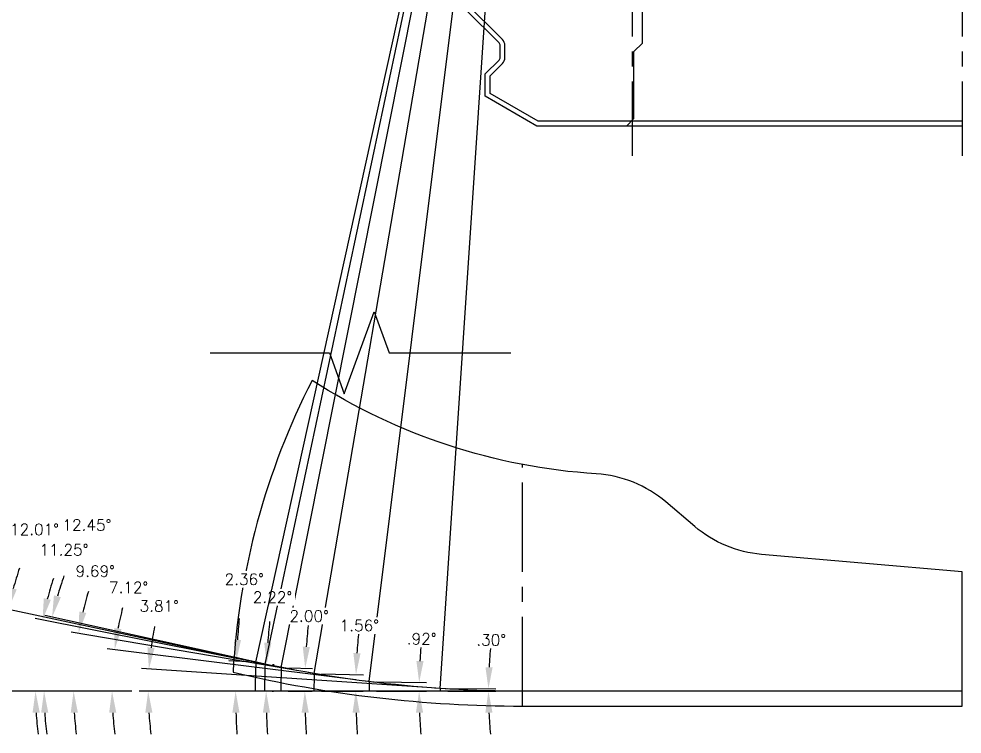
# Model space of a CAD drawing. Extents: x 34 to 150, y -20 to 22.
# Drawn here: x 107.84 to 115.75, y 5.12 to 11.12 of the extents above; entities that cross this region are included whole.
import ezdxf

# ---------------------------------------------------------------- set-up
doc = ezdxf.new("R2010")
doc.units = 0
doc.header["$MEASUREMENT"] = 0
doc.header["$PDMODE"] = 35
doc.linetypes.add('CENTER2', pattern=[1.125, 0.75, -0.125, 0.125, -0.125])
doc.layers.get('0').update_dxf_attribs({"linetype": 'CONTINUOUS'})
doc.layers.get('Defpoints').update_dxf_attribs({"color": 10, "linetype": 'CONTINUOUS'})
for name, color, linetype in [('CDG-37977R1', 7, 'CONTINUOUS'), ('CLine', 5, 'CENTER2'), ('Dims', 4, 'CONTINUOUS')]:
    doc.layers.add(name, color=color, linetype=linetype)
doc.styles.add('RomanS', font='romans')
doc.dimstyles.get("Standard").update_dxf_attribs({"dimtxt": 0.094, "dimasz": 0.18, "dimexe": 0.0625, "dimexo": 0.0625, "dimgap": 0.09, "dimtad": 0, "dimtih": 1, "dimtoh": 1, "dimdec": 4, "dimzin": 4, "dimdsep": 46, "dimtxsty": 'RomanS', "dimcen": 0.09, "dimazin": 1, "dimtfac": 1, "dimtdec": 4, "dimtofl": 0, "dimtmove": 0, "dimatfit": 1, "dimfxl": 1, "dimtfill": 1, "dimtolj": 1, "dimtzin": 0, "dimarcsym": 0})

# ---------------------------------------------------------------- blocks, each defined once
blk = doc.blocks.new('*D200')
at = {"layer": 'Defpoints', "color": 0, "transparency": 16777216}
for p in [(111.3775, 5.4783), (111.3776, 5.5012), (111.7811, 5.4852), (115.7544, 5.4783)]:
    blk.add_point(p, dxfattribs=at)
at = {"layer": 'Dims', "color": 0, "lineweight": -2, "transparency": 16777216}
for p, q in [((111.44, 5.4783), (111.8436, 5.4783)), ((111.4401, 5.5009), (111.8437, 5.4988))]:
    blk.add_line(p, q, dxfattribs=at)
for start, end in [(174.50821, 177.10406), (182.59585, 185.1917)]:
    blk.add_arc((115.7544, 5.4783), 3.9733, start, end, dxfattribs=at)
at = {"layer": 'Dims', "color": 0, "transparency": 16777216}
for points in [[(111.8162, 5.6782), (111.7562, 5.6799), (111.7812, 5.4991)], [(111.7552, 5.2976), (111.8152, 5.299), (111.7811, 5.4783)]]:
    blk.add_solid(points, dxfattribs=at)
at = {"layer": 'Dims', "color": 0, "transparency": 16777216, "insert": (111.8044, 5.9077), "char_height": 0.094, "attachment_point": 5, "style": 'RomanS', "bg_fill": 3, "box_fill_scale": 1.25, "bg_fill_color": 256, "bg_fill_true_color": 13158600, "bg_fill_transparency": 0}
blk.add_mtext('\\A1;.30°', dxfattribs=at)
blk = doc.blocks.new('*D201')
at = {"layer": 'Defpoints', "color": 0, "transparency": 16777216}
for p in [(110.7804, 5.5583), (110.7798, 5.4783), (111.1998, 5.5027), (115.7544, 5.4783)]:
    blk.add_point(p, dxfattribs=at)
at = {"layer": 'Dims', "color": 0, "lineweight": -2, "transparency": 16777216}
for p, q in [((110.8429, 5.5573), (111.2628, 5.5506)), ((110.8423, 5.4783), (111.2622, 5.4783))]:
    blk.add_line(p, q, dxfattribs=at)
for start, end in [(174.54881, 176.81327), (182.26446, 184.52892)]:
    blk.add_arc((115.7544, 5.4783), 4.5547, start, end, dxfattribs=at)
at = {"layer": 'Dims', "color": 0, "transparency": 16777216}
for points in [[(111.2367, 5.7304), (111.1768, 5.7325), (111.2003, 5.5516)], [(111.1733, 5.2977), (111.2333, 5.2989), (111.1997, 5.4783)]]:
    blk.add_solid(points, dxfattribs=at)
at = {"layer": 'Dims', "color": 0, "transparency": 16777216, "insert": (111.2209, 5.9172), "char_height": 0.094, "attachment_point": 5, "style": 'RomanS', "bg_fill": 3, "box_fill_scale": 1.25, "bg_fill_color": 256, "bg_fill_true_color": 13158600, "bg_fill_transparency": 0}
blk.add_mtext('\\A1;.92°', dxfattribs=at)
blk = doc.blocks.new('*D202')
at = {"layer": 'Defpoints', "color": 0, "transparency": 16777216}
for p in [(110.3198, 5.6264), (110.3177, 5.4783), (110.6685, 5.5245), (115.7544, 5.4783)]:
    blk.add_point(p, dxfattribs=at)
at = {"layer": 'Dims', "color": 0, "lineweight": -2, "transparency": 16777216}
for p, q in [((110.3822, 5.6247), (110.7327, 5.6152)), ((110.3802, 5.4783), (110.7308, 5.4783))]:
    blk.add_line(p, q, dxfattribs=at)
for start, end in [(174.38261, 176.41046), (182.02784, 184.05569)]:
    blk.add_arc((115.7544, 5.4783), 5.0861, start, end, dxfattribs=at)
at = {"layer": 'Dims', "color": 0, "transparency": 16777216}
for points in [[(110.7083, 5.7954), (110.6483, 5.7981), (110.6702, 5.6169)], [(110.6415, 5.2978), (110.7015, 5.2988), (110.6683, 5.4783)]]:
    blk.add_solid(points, dxfattribs=at)
at = {"layer": 'Dims', "color": 0, "transparency": 16777216, "insert": (110.6982, 6.0286), "char_height": 0.094, "attachment_point": 5, "style": 'RomanS', "bg_fill": 3, "box_fill_scale": 1.25, "bg_fill_color": 256, "bg_fill_true_color": 13158600, "bg_fill_transparency": 0}
blk.add_mtext('\\A1;1.56°', dxfattribs=at)
blk = doc.blocks.new('*D203')
at = {"layer": 'Defpoints', "color": 0, "transparency": 16777216}
for p in [(110.0434, 5.6775), (110.2414, 5.5424), (110.0399, 5.4783), (115.7544, 5.4783)]:
    blk.add_point(p, dxfattribs=at)
at = {"layer": 'Dims', "color": 0, "lineweight": -2, "transparency": 16777216}
for p, q in [((110.1059, 5.6753), (110.3068, 5.6683)), ((110.1024, 5.4783), (110.3035, 5.4783))]:
    blk.add_line(p, q, dxfattribs=at)
for start, end in [(174.26057, 176.13124), (181.87067, 183.74133)]:
    blk.add_arc((115.7544, 5.4783), 5.5134, start, end, dxfattribs=at)
at = {"layer": 'Dims', "color": 0, "transparency": 16777216}
for points in [[(110.2836, 5.8487), (110.2236, 5.8518), (110.2444, 5.6705)], [(110.214, 5.2978), (110.274, 5.2988), (110.241, 5.4783)]]:
    blk.add_solid(points, dxfattribs=at)
at = {"layer": 'Dims', "color": 0, "transparency": 16777216, "insert": (110.2771, 6.1083), "char_height": 0.094, "attachment_point": 5, "style": 'RomanS', "bg_fill": 3, "box_fill_scale": 1.25, "bg_fill_color": 256, "bg_fill_true_color": 13158600, "bg_fill_transparency": 0}
blk.add_mtext('\\A1;2.00°', dxfattribs=at)
blk = doc.blocks.new('*D204')
at = {"layer": 'Defpoints', "color": 0, "transparency": 16777216}
for p in [(109.9078, 5.7054), (109.9169, 5.5538), (109.9034, 5.4783), (115.7544, 5.4783)]:
    blk.add_point(p, dxfattribs=at)
at = {"layer": 'Dims', "color": 0, "lineweight": -2, "transparency": 16777216}
for p, q in [((109.9703, 5.703), (109.9833, 5.7025)), ((109.9659, 5.4783), (109.9789, 5.4783))]:
    blk.add_line(p, q, dxfattribs=at)
for start, end in [(174.24187, 176.00852), (181.76665, 183.53331)]:
    blk.add_arc((115.7544, 5.4783), 5.838, start, end, dxfattribs=at)
at = {"layer": 'Dims', "color": 0, "transparency": 16777216}
for points in [[(109.9606, 5.883), (109.9007, 5.8863), (109.9209, 5.7049)], [(109.8892, 5.2978), (109.9492, 5.2988), (109.9164, 5.4783)]]:
    blk.add_solid(points, dxfattribs=at)
at = {"layer": 'Dims', "color": 0, "transparency": 16777216, "insert": (109.9699, 6.2661), "char_height": 0.094, "attachment_point": 5, "style": 'RomanS', "bg_fill": 3, "box_fill_scale": 1.25, "bg_fill_color": 256, "bg_fill_true_color": 13158600, "bg_fill_transparency": 0}
blk.add_mtext('\\A1;2.22°', dxfattribs=at)
blk = doc.blocks.new('*D205')
at = {"layer": 'Defpoints', "color": 0, "transparency": 16777216}
for p in [(108.9278, 5.5402), (108.8525, 5.4783), (111.3277, 5.5045), (111.4275, 5.4979), (112.0669, 5.4783)]:
    blk.add_point(p, dxfattribs=at)
at = {"layer": 'Dims', "color": 0, "lineweight": -2, "transparency": 16777216}
blk.add_line((111.2654, 5.5087), (108.8709, 5.6681), dxfattribs=at)
for start, end in [(168.8088, 172.49967), (183.69087, 187.38174)]:
    blk.add_arc((111.7219, 5.4783), 2.7947, start, end, dxfattribs=at)
at = {"layer": 'Dims', "color": 0, "transparency": 16777216}
for points in [[(108.9809, 5.8401), (108.9212, 5.846), (108.9333, 5.664)], [(108.9029, 5.2974), (108.9629, 5.2993), (108.9271, 5.4783)]]:
    blk.add_solid(points, dxfattribs=at)
at = {"layer": 'Dims', "color": 0, "transparency": 16777216, "insert": (109.0199, 6.1924), "char_height": 0.094, "attachment_point": 5, "style": 'RomanS', "bg_fill": 3, "box_fill_scale": 1.25, "bg_fill_color": 256, "bg_fill_true_color": 13158600, "bg_fill_transparency": 0}
blk.add_mtext('\\A1;3.81°', dxfattribs=at)
blk = doc.blocks.new('*D206')
at = {"layer": 'Defpoints', "color": 0, "transparency": 16777216}
for p in [(108.6263, 5.5942), (110.7308, 5.5645), (110.83, 5.5521), (108.8525, 5.4783), (112.0669, 5.4783)]:
    blk.add_point(p, dxfattribs=at)
at = {"layer": 'Dims', "color": 0, "lineweight": -2, "transparency": 16777216}
for p, q in [((110.6688, 5.5723), (108.5835, 5.8329)), ((108.79, 5.4783), (108.5614, 5.4783))]:
    blk.add_line(p, q, dxfattribs=at)
for start, end in [(165.50186, 169.18943), (183.68757, 187.37513)]:
    blk.add_arc((111.4212, 5.4783), 2.7972, start, end, dxfattribs=at)
at = {"layer": 'Dims', "color": 0, "transparency": 16777216}
for points in [[(108.7032, 5.9983), (108.6439, 6.0076), (108.6455, 5.8251)], [(108.5997, 5.2974), (108.6597, 5.2993), (108.6239, 5.4783)]]:
    blk.add_solid(points, dxfattribs=at)
at = {"layer": 'Dims', "color": 0, "transparency": 16777216, "insert": (108.7628, 6.3486), "char_height": 0.094, "attachment_point": 5, "style": 'RomanS', "bg_fill": 3, "box_fill_scale": 1.25, "bg_fill_color": 256, "bg_fill_true_color": 13158600, "bg_fill_transparency": 0}
blk.add_mtext('\\A1;7.12°', dxfattribs=at)
blk = doc.blocks.new('*D207')
at = {"layer": 'Defpoints', "color": 0, "transparency": 16777216}
for p in [(108.3063, 5.6409), (110.2705, 5.6349), (110.369, 5.618), (108.8525, 5.4783), (112.0669, 5.4783)]:
    blk.add_point(p, dxfattribs=at)
at = {"layer": 'Dims', "color": 0, "lineweight": -2, "transparency": 16777216}
for p, q in [((110.2089, 5.6454), (108.2813, 5.9747)), ((108.79, 5.4783), (108.2392, 5.4783))]:
    blk.add_line(p, q, dxfattribs=at)
for start, end in [(163.15527, 166.73023), (183.57496, 187.14992)]:
    blk.add_arc((111.187, 5.4783), 2.8853, start, end, dxfattribs=at)
at = {"layer": 'Dims', "color": 0, "transparency": 16777216}
for points in [[(108.4082, 6.1346), (108.3494, 6.1465), (108.3429, 5.9642)], [(108.2774, 5.2974), (108.3373, 5.2993), (108.3017, 5.4783)]]:
    blk.add_solid(points, dxfattribs=at)
at = {"layer": 'Dims', "color": 0, "transparency": 16777216, "insert": (108.4829, 6.4846), "char_height": 0.094, "attachment_point": 5, "style": 'RomanS', "bg_fill": 3, "box_fill_scale": 1.25, "bg_fill_color": 256, "bg_fill_true_color": 13158600, "bg_fill_transparency": 0}
blk.add_mtext('\\A1;9.69°', dxfattribs=at)
blk = doc.blocks.new('*D208')
at = {"layer": 'Defpoints', "color": 0, "transparency": 16777216}
for p in [(107.9887, 5.6786), (109.9944, 5.6873), (110.0924, 5.6678), (108.8525, 5.4783), (112.0669, 5.4783)]:
    blk.add_point(p, dxfattribs=at)
at = {"layer": 'Dims', "color": 0, "lineweight": -2, "transparency": 16777216}
for p, q in [((109.9331, 5.6995), (107.9797, 6.0879)), ((108.79, 5.4783), (107.9196, 5.4783))]:
    blk.add_line(p, q, dxfattribs=at)
for start, end in [(162.01852, 165.38582), (183.36729, 186.73459)]:
    blk.add_arc((111.0453, 5.4783), 3.0632, start, end, dxfattribs=at)
at = {"layer": 'Dims', "color": 0, "transparency": 16777216}
for points in [[(108.1105, 6.2444), (108.052, 6.2579), (108.041, 6.0757)], [(107.9574, 5.2975), (108.0174, 5.2992), (107.9821, 5.4783)]]:
    blk.add_solid(points, dxfattribs=at)
at = {"layer": 'Dims', "color": 0, "transparency": 16777216, "insert": (108.2207, 6.6635), "char_height": 0.094, "attachment_point": 5, "style": 'RomanS', "bg_fill": 3, "box_fill_scale": 1.25, "bg_fill_color": 256, "bg_fill_true_color": 13158600, "bg_fill_transparency": 0}
blk.add_mtext('\\A1;11.25°', dxfattribs=at)
blk = doc.blocks.new('*D209')
at = {"layer": 'Defpoints', "color": 0, "transparency": 16777216}
for p in [(107.6894, 5.7083), (109.8589, 5.7158), (109.9568, 5.695), (108.8525, 5.4783), (112.0669, 5.4783)]:
    blk.add_point(p, dxfattribs=at)
at = {"layer": 'Dims', "color": 0, "lineweight": -2, "transparency": 16777216}
for p, q in [((109.7978, 5.7288), (107.6923, 6.1768)), ((108.79, 5.4783), (107.6189, 5.4783))]:
    blk.add_line(p, q, dxfattribs=at)
for start, end in [(161.72635, 164.85759), (183.13124, 186.26249)]:
    blk.add_arc((110.9754, 5.4783), 3.2941, start, end, dxfattribs=at)
at = {"layer": 'Dims', "color": 0, "transparency": 16777216}
for points in [[(107.8249, 6.3317), (107.7666, 6.3458), (107.7535, 6.1638)], [(107.6563, 5.2975), (107.7163, 5.2992), (107.6814, 5.4783)]]:
    blk.add_solid(points, dxfattribs=at)
at = {"layer": 'Dims', "color": 0, "transparency": 16777216, "insert": (107.9737, 6.8348), "char_height": 0.094, "attachment_point": 5, "style": 'RomanS', "bg_fill": 3, "box_fill_scale": 1.25, "bg_fill_color": 256, "bg_fill_true_color": 13158600, "bg_fill_transparency": 0}
blk.add_mtext('\\A1;12.01°', dxfattribs=at)
blk = doc.blocks.new('*D332')
at = {"layer": 'Defpoints', "color": 0, "transparency": 16777216}
for p in [(109.7812, 5.7331), (109.8789, 5.7115), (108.0613, 5.6868), (108.8525, 5.4783), (112.0669, 5.4783)]:
    blk.add_point(p, dxfattribs=at)
at = {"layer": 'Dims', "color": 0, "lineweight": -2, "transparency": 16777216}
for p, q in [((109.7202, 5.7465), (108.0605, 6.113)), ((108.79, 5.4783), (107.9913, 5.4783))]:
    blk.add_line(p, q, dxfattribs=at)
for start, end in [(160.38946, 163.96929), (183.57983, 187.15966)]:
    blk.add_arc((110.9352, 5.4783), 2.8814, start, end, dxfattribs=at)
at = {"layer": 'Dims', "color": 0, "transparency": 16777216}
for points in [[(108.1949, 6.2666), (108.1367, 6.2814), (108.1215, 6.0995)], [(108.0294, 5.2974), (108.0894, 5.2993), (108.0538, 5.4783)]]:
    blk.add_solid(points, dxfattribs=at)
at = {"layer": 'Dims', "color": 0, "transparency": 16777216, "insert": (108.413, 6.8716), "char_height": 0.094, "attachment_point": 5, "style": 'RomanS', "bg_fill": 3, "box_fill_scale": 1.25, "bg_fill_color": 256, "bg_fill_true_color": 13158600, "bg_fill_transparency": 0}
blk.add_mtext('\\A1;12.45°', dxfattribs=at)
blk = doc.blocks.new('*D333')
at = {"layer": 'Defpoints', "color": 0, "transparency": 16777216}
for p in [(109.83, 5.7223), (109.6611, 5.5619), (109.825, 5.4783), (115.7544, 5.4783)]:
    blk.add_point(p, dxfattribs=at)
at = {"layer": 'Dims', "color": 0, "lineweight": -2, "transparency": 16777216}
for p, q in [((109.7676, 5.7249), (109.6032, 5.7316)), ((109.7625, 5.4783), (109.598, 5.4783))]:
    blk.add_line(p, q, dxfattribs=at)
for start, end in [(174.25659, 175.94904), (181.69245, 183.3849)]:
    blk.add_arc((115.7544, 5.4783), 6.0939, start, end, dxfattribs=at)
at = {"layer": 'Dims', "color": 0, "transparency": 16777216}
for points in [[(109.7057, 5.9071), (109.6458, 5.9104), (109.6657, 5.7291)], [(109.6332, 5.2979), (109.6932, 5.2987), (109.6605, 5.4783)]]:
    blk.add_solid(points, dxfattribs=at)
at = {"layer": 'Dims', "color": 0, "transparency": 16777216, "insert": (109.7332, 6.4167), "char_height": 0.094, "attachment_point": 5, "style": 'RomanS', "bg_fill": 3, "box_fill_scale": 1.25, "bg_fill_color": 256, "bg_fill_true_color": 13158600, "bg_fill_transparency": 0}
blk.add_mtext('\\A1;2.36°', dxfattribs=at)

msp = doc.modelspace()

# ---------------------------------------------------------------- linework, layer by layer
at = {"color": 0}
msp.add_line((112.06691, 5.47827), (108.85249, 5.47827), dxfattribs=at)
at = {"linetype": 'Continuous', "flags": 128}
msp.add_lwpolyline([(109.44723, 8.3152), (110.44723, 8.3152), (110.57223, 7.97176), (110.82223, 8.65863), (110.94723, 8.3152), (111.96809, 8.3152)], dxfattribs=at)
at = {"color": 0, "flags": 128}
msp.add_lwpolyline([(112.68616, 7.30091, -0.1275233), (110.30184, 8.0841, 0.1045794), (109.63907, 5.63782, 0.0583998), (112.06691, 5.35327), (115.75441, 5.35327), (115.75441, 6.47827), (114.072, 6.62547, -0.1555479), (113.5115, 6.85973), (113.27017, 7.06487, 0.1615894)], format="xyb", close=True, dxfattribs=at)
at = {"layer": 'CDG-37977R1', "color": 7, "linetype": 'Continuous', "flags": 128}
for points in [[(115.75441, 10.21665), (112.18742, 10.21665), (111.75441, 10.46665), (111.75441, 10.65415), (111.87025, 10.77, 0.1989124), (111.87941, 10.7921), (111.87941, 10.89114, 0.199913), (111.87017, 10.91332), (109.62941, 13.1369), (109.62941, 16.15415), (109.81691, 17.15415, -0.0211291), (110.01767, 18.029, -0.4124498), (112.6169, 19.51925), (115.75441, 18.67855)], [(115.75441, 10.25665), (112.19814, 10.25665), (111.79441, 10.48975), (111.79441, 10.63759), (111.89854, 10.74172, 0.1989124), (111.91941, 10.7921), (111.91941, 10.89114, 0.199913), (111.89834, 10.94172), (109.66941, 13.15356), (109.66941, 16.15044), (109.85623, 17.14682, -0.0003959), (109.8593, 17.1633, -0.0003959)], [(112.93941, 10.21665), (113.00191, 10.27915), (113.00191, 10.84165), (113.07206, 10.9118), (113.07206, 11.74275), (112.97316, 11.84165), (112.97316, 12.1854, -0.4142136), (113.00441, 12.21665), (113.69191, 12.21665), (113.75441, 12.27915), (113.75441, 14.59165, -0.4142136), (114.25441, 15.09165), (115.75441, 15.09165)]]:
    msp.add_lwpolyline(points, format="xyb", dxfattribs=at)
at = {"layer": 'CLine'}
for p, q in [((112.98551, 19.59165), (112.98551, 9.96665)), ((115.75441, 19.59165), (115.75441, 9.96665)), ((112.06691, 5.35327), (112.06691, 7.37945))]:
    msp.add_line(p, q, dxfattribs=at)
at = {"layer": 'CLine', "color": 1, "linetype": 'Continuous', "flags": 128}
msp.add_lwpolyline([(115.75441, 5.47827), (112.06691, 5.47827, -0.0589088), (109.6475, 5.76432)], format="xyb", dxfattribs=at)
at = {"layer": 'Dims'}
for p, q in [((109.90785, 5.70541), (112.06691, 15.85327)), ((110.0434, 5.67752), (112.06691, 15.85327)), ((110.31976, 5.62644), (112.06691, 15.85327)), ((110.78041, 5.55835), (112.06691, 15.85327)), ((111.3776, 5.5012), (112.06691, 15.85327)), ((109.95675, 5.69501), (109.85894, 5.71582)), ((110.09244, 5.66777), (109.99436, 5.68727)), ((110.36904, 5.61802), (110.27047, 5.63486)), ((110.83002, 5.55215), (110.73079, 5.56455)), ((111.42749, 5.49788), (111.32772, 5.50452))]:
    msp.add_line(p, q, dxfattribs=at)
for radius, start in [(5.85097, 177.775176), (5.71448, 178.001904), (5.43667, 178.438298), (4.97464, 179.077727), (4.37686, 179.699916)]:
    msp.add_arc((115.75441, 5.47827), radius, start, 180, dxfattribs=at)

# ---------------------------------------------------------------- next in the draw order: dimensions: what is measured, and where the dimension line sits
dim = msp.add_angular_dim_3p(base=(111.7811, 5.48521), center=(115.75441, 5.47827), p1=(111.3776, 5.5012), p2=(111.37754, 5.47827), dimstyle='Standard', dxfattribs=at)
dim.commit()
dim.dimension.update_dxf_attribs({"geometry": '*D200', "text_midpoint": (111.80437, 5.90767), "dimtype": 165})

# ---------------------------------------------------------------- next in the draw order: dimensions: what is measured, and where the dimension line sits
dim = msp.add_angular_dim_3p(base=(111.19978, 5.50271), center=(115.75441, 5.47827), p1=(110.78041, 5.55835), p2=(110.77976, 5.47827), dimstyle='Standard', dxfattribs=at)
dim.commit()
dim.dimension.update_dxf_attribs({"geometry": '*D201', "text_midpoint": (111.22092, 5.91725), "dimtype": 165})

# ---------------------------------------------------------------- next in the draw order: dimensions: what is measured, and where the dimension line sits
dim = msp.add_angular_dim_3p(base=(110.66853, 5.52448), center=(115.75441, 5.47827), p1=(110.31976, 5.62644), p2=(110.31774, 5.47827), dimstyle='Standard', dxfattribs=at)
dim.commit()
dim.dimension.update_dxf_attribs({"geometry": '*D202', "text_midpoint": (110.69818, 6.02859), "dimtype": 165})

# ---------------------------------------------------------------- next in the draw order: dimensions: what is measured, and where the dimension line sits
dim = msp.add_angular_dim_3p(base=(110.2414, 5.54236), center=(115.75441, 5.47827), p1=(110.0434, 5.67752), p2=(110.03992, 5.47827), dimstyle='Standard', dxfattribs=at)
dim.commit()
dim.dimension.update_dxf_attribs({"geometry": '*D203', "text_midpoint": (110.27714, 6.10833), "dimtype": 165})

# ---------------------------------------------------------------- next in the draw order: dimensions: what is measured, and where the dimension line sits
dim = msp.add_angular_dim_3p(base=(109.91694, 5.55384), center=(115.75441, 5.47827), p1=(109.90785, 5.70541), p2=(109.90343, 5.47827), dimstyle='Standard', dxfattribs=at)
dim.commit()
dim.dimension.update_dxf_attribs({"geometry": '*D204', "text_midpoint": (109.96986, 6.26612), "dimtype": 165})

# ---------------------------------------------------------------- next in the draw order: dimensions: what is measured, and where the dimension line sits
dim = msp.add_angular_dim_2l(base=(108.92782, 5.54021), line1=((112.06691, 5.47827), (108.85249, 5.47827)), line2=((111.42749, 5.49788), (111.32772, 5.50452)), dimstyle='Standard', dxfattribs=at)
dim.commit()
dim.dimension.update_dxf_attribs({"geometry": '*D205', "text_midpoint": (109.0199, 6.19237), "dimtype": 162})

# ---------------------------------------------------------------- next in the draw order: dimensions: what is measured, and where the dimension line sits
dim = msp.add_angular_dim_2l(base=(108.62632, 5.59416), line1=((112.06691, 5.47827), (108.85249, 5.47827)), line2=((110.83002, 5.55215), (110.73079, 5.56455)), dimstyle='Standard', dxfattribs=at)
dim.commit()
dim.dimension.update_dxf_attribs({"geometry": '*D206', "text_midpoint": (108.76276, 6.34858), "dimtype": 162})

# ---------------------------------------------------------------- next in the draw order: dimensions: what is measured, and where the dimension line sits
dim = msp.add_angular_dim_2l(base=(108.30632, 5.64093), line1=((112.06691, 5.47827), (108.85249, 5.47827)), line2=((110.36904, 5.61802), (110.27047, 5.63486)), dimstyle='Standard', dxfattribs=at)
dim.commit()
dim.dimension.update_dxf_attribs({"geometry": '*D207', "text_midpoint": (108.48292, 6.48463), "dimtype": 162})

# ---------------------------------------------------------------- next in the draw order: dimensions: what is measured, and where the dimension line sits
dim = msp.add_angular_dim_2l(base=(107.988688, 5.678562), line1=((112.066906, 5.478274), (108.85249, 5.478274)), line2=((110.092436, 5.667765), (109.994357, 5.687269)), dimstyle='Standard', dxfattribs=at)
dim.commit()
dim.dimension.update_dxf_attribs({"geometry": '*D208', "text_midpoint": (108.220728, 6.663521), "dimtype": 162})

# ---------------------------------------------------------------- next in the draw order: dimensions: what is measured, and where the dimension line sits
dim = msp.add_angular_dim_2l(base=(107.6894, 5.70827), line1=((112.06691, 5.47827), (108.85249, 5.47827)), line2=((109.95675, 5.69501), (109.85894, 5.71582)), dimstyle='Standard', dxfattribs=at)
dim.commit()
dim.dimension.update_dxf_attribs({"geometry": '*D209', "text_midpoint": (107.97367, 6.83485), "dimtype": 162})

# ---------------------------------------------------------------- next in the draw order: linework, layer by layer
for p, q in [((109.83003, 5.72228), (112.06691, 15.85327)), ((109.7812, 5.73306), (109.87885, 5.7115))]:
    msp.add_line(p, q, dxfattribs=at)
msp.add_arc((115.75441, 5.47827), 5.9294, 177.641488, 180, dxfattribs=at)

# ---------------------------------------------------------------- next in the draw order: dimensions: what is measured, and where the dimension line sits
dim = msp.add_angular_dim_2l(base=(108.06132, 5.68681), line1=((112.06691, 5.47827), (108.85249, 5.47827)), line2=((109.7812, 5.73306), (109.87885, 5.7115)), dimstyle='Standard', dxfattribs=at)
dim.commit()
dim.dimension.update_dxf_attribs({"geometry": '*D332', "text_midpoint": (108.41301, 6.87156), "dimtype": 162})

# ---------------------------------------------------------------- next in the draw order: dimensions: what is measured, and where the dimension line sits
dim = msp.add_angular_dim_3p(base=(109.66108, 5.56189), center=(115.75441, 5.47827), p1=(109.83003, 5.72228), p2=(109.82501, 5.47827), dimstyle='Standard', dxfattribs=at)
dim.commit()
dim.dimension.update_dxf_attribs({"geometry": '*D333', "text_midpoint": (109.73319, 6.41665), "dimtype": 165})

doc.saveas('drawing.dxf')
